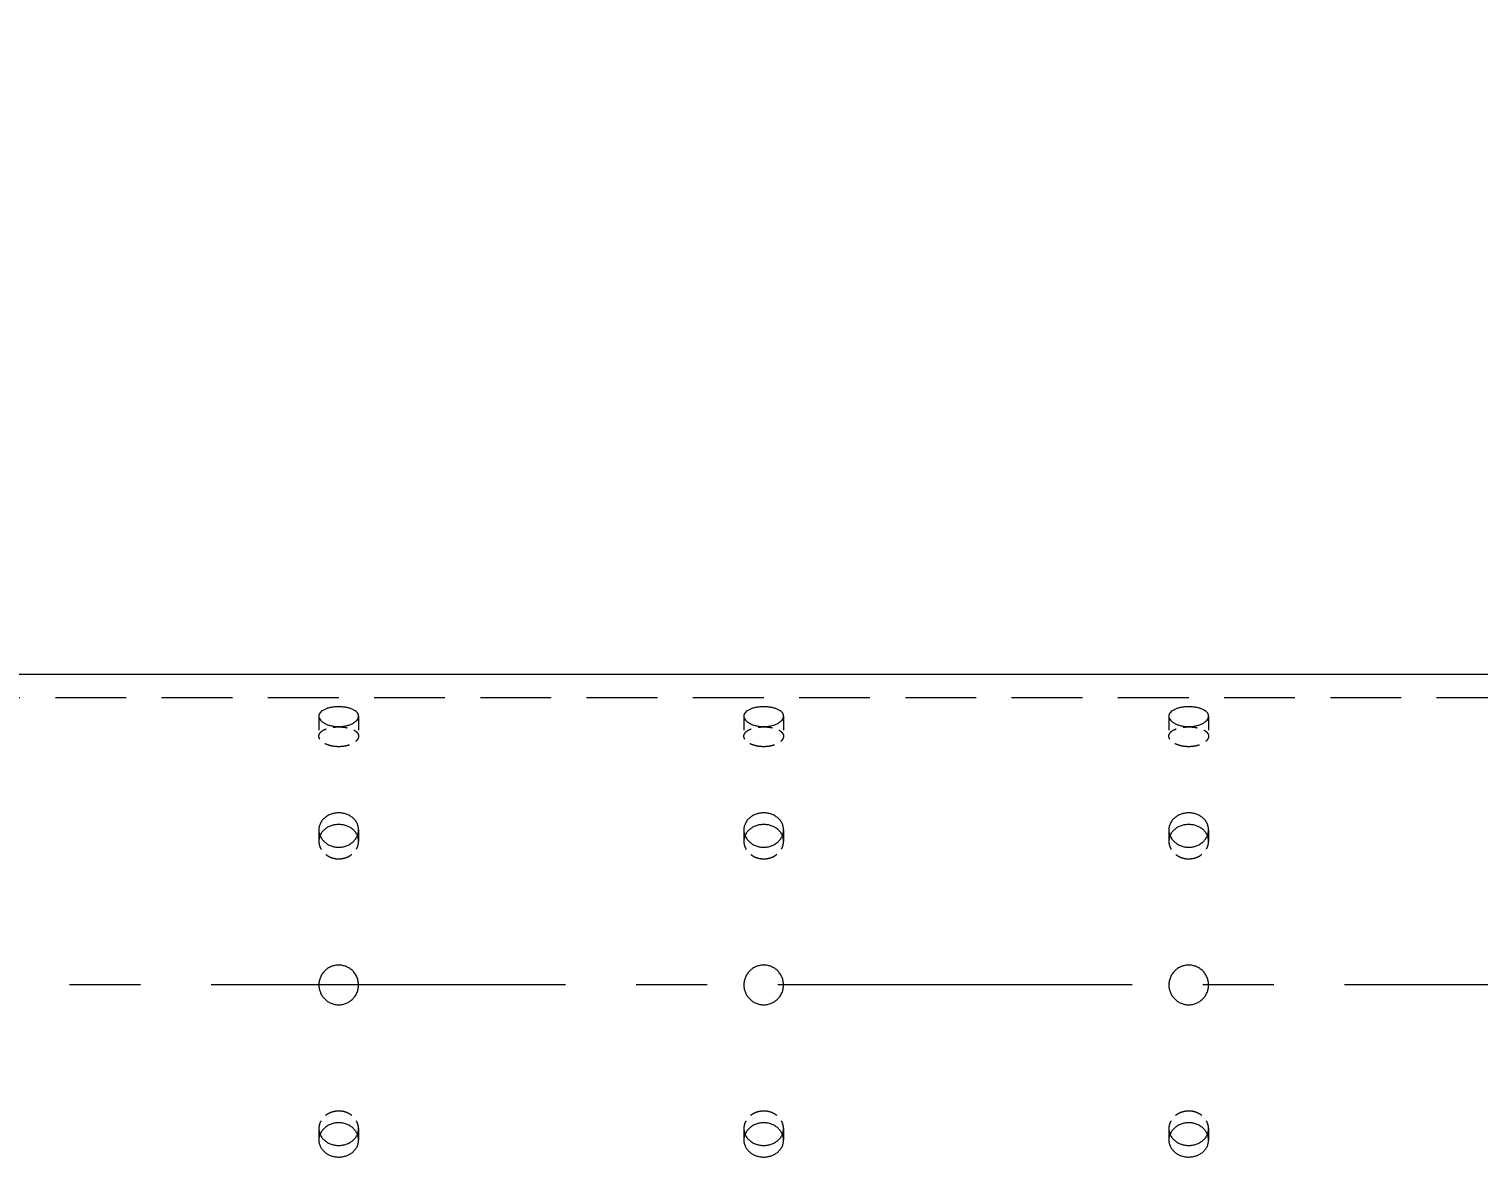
# Model space of a CAD drawing. Header units: millimetres. Extents: x -46397 to 283259, y -8690 to 23983.
# Drawn here: x 157813 to 158324, y 355 to 754 of the extents above; entities that cross this region are included whole.
import ezdxf
from ezdxf import colors
from ezdxf.entities.mleader import LeaderData, LeaderLine
from ezdxf.math import Vec2, Vec3

# ---------------------------------------------------------------- set-up
doc = ezdxf.new("R2010")
doc.units = ezdxf.units.MM
doc.linetypes.add('CENTER', pattern=[2, 1.25, -0.25, 0.25, -0.25])
doc.linetypes.add('HIDDENX2', pattern=[0.75, 0.5, -0.25])
doc.layers.add('DUONGTAM', color=1, linetype='CENTER', lineweight=0)
doc.layers.add('flashshoot', color=7, linetype='Continuous')
doc.styles.get("Standard").update_dxf_attribs({"font": 'isocp.shx', "width": 0.8})

# ---------------------------------------------------------------- blocks, each defined once
blk = doc.blocks.new('_Dot')
at = {"color": 0, "linetype": 'ByBlock', "lineweight": -2}
blk.add_line((-0.5, 0), (-1, 0), dxfattribs=at)
at = {"color": 0, "linetype": 'ByBlock', "const_width": 0.5}
blk.add_lwpolyline([(-0.25, 0, 1), (0.25, 0, 1)], format="xyb", close=True, dxfattribs=at)
blk = doc.blocks.new('A$C90275d84')
at = {"color": 2, "linetype": 'Continuous', "lineweight": 0, "ltscale": 10}
blk.add_line((-109.55, 1960), (-109.55, -3000), dxfattribs=at)
at = {"color": 1, "linetype": 'HIDDENX2', "lineweight": 0, "ltscale": 50}
blk.add_line((-101.37, 1960), (-101.37, -3000), dxfattribs=at)
at = {"color": 1, "linetype": 'HIDDENX2', "lineweight": 0, "ltscale": 10}
for p, q in [((-94.87, -733), (-87.79, -733)), ((-54.77, -733), (-50.68, -733)), ((50.68, -733), (54.77, -733)), ((-94.87, -747), (-87.79, -747)), ((-54.77, -747), (-50.68, -747)), ((50.68, -747), (54.77, -747)), ((-94.87, -883), (-87.79, -883)), ((-54.77, -883), (-50.68, -883)), ((50.68, -883), (54.77, -883)), ((-94.87, -897), (-87.79, -897)), ((-54.77, -897), (-50.68, -897)), ((50.68, -897), (54.77, -897)), ((-94.87, -1033), (-87.79, -1033)), ((-54.77, -1033), (-50.68, -1033)), ((50.68, -1033), (54.77, -1033)), ((-94.87, -1047), (-87.79, -1047)), ((-54.77, -1047), (-50.68, -1047)), ((50.68, -1047), (54.77, -1047))]:
    blk.add_line(p, q, dxfattribs=at)
at = {"color": 2, "linetype": 'Continuous', "lineweight": 0, "ltscale": 10}
for points, knots in [([(-91.18, -740), (-91.18, -740.44), (-91.2, -740.89), (-91.3, -741.8), (-91.38, -742.25), (-91.57, -743.11), (-91.69, -743.52), (-91.98, -744.29), (-92.13, -744.64), (-92.47, -745.26), (-92.66, -745.55), (-93.06, -746.07), (-93.28, -746.29), (-93.73, -746.65), (-93.96, -746.78), (-94.42, -746.96), (-94.65, -747), (-95.09, -747), (-95.32, -746.96), (-95.76, -746.78), (-95.98, -746.65), (-96.39, -746.29), (-96.59, -746.07), (-96.94, -745.55), (-97.11, -745.26), (-97.39, -744.64), (-97.53, -744.29), (-97.76, -743.52), (-97.86, -743.11), (-98.02, -742.25), (-98.08, -741.8), (-98.16, -740.89), (-98.18, -740.44), (-98.18, -739.56), (-98.16, -739.11), (-98.08, -738.2), (-98.02, -737.75), (-97.86, -736.89), (-97.76, -736.48), (-97.53, -735.71), (-97.39, -735.36), (-97.11, -734.74), (-96.94, -734.45), (-96.59, -733.93), (-96.39, -733.71), (-95.98, -733.35), (-95.76, -733.22), (-95.32, -733.04), (-95.09, -733), (-94.65, -733), (-94.42, -733.04), (-93.96, -733.22), (-93.73, -733.35), (-93.28, -733.71), (-93.06, -733.93), (-92.66, -734.45), (-92.47, -734.74), (-92.13, -735.36), (-91.98, -735.71), (-91.69, -736.48), (-91.57, -736.89), (-91.38, -737.75), (-91.3, -738.2), (-91.2, -739.11), (-91.18, -739.56), (-91.18, -740)], [0, 0, 0, 0, 1.318789, 1.318789, 2.637578, 2.637578, 3.956368, 3.956368, 5.275157, 5.275157, 6.593945, 6.593945, 7.912734, 7.912734, 9.231522, 9.231522, 10.550311, 10.550311, 11.869099, 11.869099, 13.187888, 13.187888, 14.506676, 14.506676, 15.825465, 15.825465, 17.144254, 17.144254, 18.463043, 18.463043, 19.781833, 19.781833, 21.100622, 21.100622, 22.419411, 22.419411, 23.7382, 23.7382, 25.05699, 25.05699, 26.375779, 26.375779, 27.694567, 27.694567, 29.013356, 29.013356, 30.332144, 30.332144, 31.650933, 31.650933, 32.969721, 32.969721, 34.28851, 34.28851, 35.607298, 35.607298, 36.926087, 36.926087, 38.244876, 38.244876, 39.563665, 39.563665, 40.882454, 40.882454, 42.201244, 42.201244, 42.201244, 42.201244]), ([(-48.6, -740), (-48.6, -740.44), (-48.64, -740.89), (-48.8, -741.8), (-48.92, -742.25), (-49.24, -743.11), (-49.44, -743.52), (-49.9, -744.29), (-50.16, -744.64), (-50.71, -745.26), (-51.02, -745.55), (-51.7, -746.07), (-52.06, -746.29), (-52.82, -746.65), (-53.21, -746.78), (-54, -746.96), (-54.39, -747), (-55.16, -747), (-55.55, -746.96), (-56.33, -746.78), (-56.71, -746.65), (-57.45, -746.29), (-57.8, -746.07), (-58.45, -745.55), (-58.74, -745.26), (-59.27, -744.64), (-59.51, -744.29), (-59.94, -743.52), (-60.13, -743.11), (-60.43, -742.25), (-60.54, -741.8), (-60.69, -740.89), (-60.73, -740.44), (-60.73, -739.56), (-60.69, -739.11), (-60.54, -738.2), (-60.43, -737.75), (-60.13, -736.89), (-59.94, -736.48), (-59.51, -735.71), (-59.27, -735.36), (-58.74, -734.74), (-58.45, -734.45), (-57.8, -733.93), (-57.45, -733.71), (-56.71, -733.35), (-56.33, -733.22), (-55.55, -733.04), (-55.16, -733), (-54.39, -733), (-54, -733.04), (-53.21, -733.22), (-52.82, -733.35), (-52.06, -733.71), (-51.7, -733.93), (-51.02, -734.45), (-50.71, -734.74), (-50.16, -735.36), (-49.9, -735.71), (-49.44, -736.48), (-49.24, -736.89), (-48.92, -737.75), (-48.8, -738.2), (-48.64, -739.11), (-48.6, -739.56), (-48.6, -740)], [0, 0, 0, 0, 1.318789, 1.318789, 2.637578, 2.637578, 3.956368, 3.956368, 5.275157, 5.275157, 6.593945, 6.593945, 7.912734, 7.912734, 9.231522, 9.231522, 10.550311, 10.550311, 11.869099, 11.869099, 13.187888, 13.187888, 14.506676, 14.506676, 15.825465, 15.825465, 17.144254, 17.144254, 18.463043, 18.463043, 19.781833, 19.781833, 21.100622, 21.100622, 22.419411, 22.419411, 23.7382, 23.7382, 25.05699, 25.05699, 26.375779, 26.375779, 27.694567, 27.694567, 29.013356, 29.013356, 30.332144, 30.332144, 31.650933, 31.650933, 32.969721, 32.969721, 34.28851, 34.28851, 35.607298, 35.607298, 36.926087, 36.926087, 38.244876, 38.244876, 39.563665, 39.563665, 40.882454, 40.882454, 42.201244, 42.201244, 42.201244, 42.201244]), ([(-52.72, -733.41), (-52.81, -733.45), (-52.9, -733.49), (-53.36, -733.71), (-53.71, -733.93), (-54.35, -734.45), (-54.65, -734.74), (-55.17, -735.36), (-55.42, -735.71), (-55.85, -736.48), (-56.03, -736.89), (-56.33, -737.75), (-56.44, -738.2), (-56.59, -739.11), (-56.63, -739.56), (-56.63, -740.44), (-56.59, -740.89), (-56.44, -741.8), (-56.33, -742.25), (-56.03, -743.11), (-55.85, -743.52), (-55.42, -744.29), (-55.17, -744.64), (-54.65, -745.26), (-54.35, -745.55), (-53.71, -746.07), (-53.36, -746.29), (-52.9, -746.51), (-52.81, -746.55), (-52.72, -746.59)], [12.868165, 12.868165, 12.868165, 12.868165, 13.188536, 13.188536, 14.507389, 14.507389, 15.826243, 15.826243, 17.145097, 17.145097, 18.463951, 18.463951, 19.782805, 19.782805, 21.10166, 21.10166, 22.420514, 22.420514, 23.739368, 23.739368, 25.058222, 25.058222, 26.377077, 26.377077, 27.69593, 27.69593, 29.014783, 29.014783, 29.335155, 29.335155, 29.335155, 29.335155]), ([(-7, -740), (-7, -739.56), (-6.96, -739.11), (-6.78, -738.2), (-6.65, -737.75), (-6.29, -736.89), (-6.07, -736.48), (-5.55, -735.71), (-5.26, -735.36), (-4.64, -734.74), (-4.29, -734.45), (-3.52, -733.93), (-3.11, -733.71), (-2.25, -733.35), (-1.8, -733.22), (-0.89, -733.04), (-0.44, -733), (0.44, -733), (0.89, -733.04), (1.8, -733.22), (2.25, -733.35), (3.11, -733.71), (3.52, -733.93), (4.29, -734.45), (4.64, -734.74), (5.26, -735.36), (5.55, -735.71), (6.07, -736.48), (6.29, -736.89), (6.65, -737.75), (6.78, -738.2), (6.96, -739.11), (7, -739.56), (7, -740.44), (6.96, -740.89), (6.78, -741.8), (6.65, -742.25), (6.29, -743.11), (6.07, -743.52), (5.55, -744.29), (5.26, -744.64), (4.64, -745.26), (4.29, -745.55), (3.52, -746.07), (3.11, -746.29), (2.25, -746.65), (1.8, -746.78), (0.89, -746.96), (0.44, -747), (-0.44, -747), (-0.89, -746.96), (-1.8, -746.78), (-2.25, -746.65), (-3.11, -746.29), (-3.52, -746.07), (-4.29, -745.55), (-4.64, -745.26), (-5.26, -744.64), (-5.55, -744.29), (-6.07, -743.52), (-6.29, -743.11), (-6.65, -742.25), (-6.78, -741.8), (-6.96, -740.89), (-7, -740.44), (-7, -740)], [0, 0, 0, 0, 1.318789, 1.318789, 2.637578, 2.637578, 3.956368, 3.956368, 5.275157, 5.275157, 6.593945, 6.593945, 7.912734, 7.912734, 9.231522, 9.231522, 10.550311, 10.550311, 11.869099, 11.869099, 13.187888, 13.187888, 14.506676, 14.506676, 15.825465, 15.825465, 17.144254, 17.144254, 18.463043, 18.463043, 19.781833, 19.781833, 21.100622, 21.100622, 22.419411, 22.419411, 23.7382, 23.7382, 25.05699, 25.05699, 26.375779, 26.375779, 27.694567, 27.694567, 29.013356, 29.013356, 30.332144, 30.332144, 31.650933, 31.650933, 32.969721, 32.969721, 34.28851, 34.28851, 35.607298, 35.607298, 36.926087, 36.926087, 38.244876, 38.244876, 39.563665, 39.563665, 40.882454, 40.882454, 42.201244, 42.201244, 42.201244, 42.201244]), ([(48.6, -740), (48.6, -739.56), (48.64, -739.11), (48.8, -738.2), (48.92, -737.75), (49.24, -736.89), (49.44, -736.48), (49.9, -735.71), (50.16, -735.36), (50.71, -734.74), (51.02, -734.45), (51.7, -733.93), (52.06, -733.71), (52.82, -733.35), (53.21, -733.22), (54, -733.04), (54.39, -733), (55.16, -733), (55.55, -733.04), (56.33, -733.22), (56.71, -733.35), (57.45, -733.71), (57.8, -733.93), (58.45, -734.45), (58.74, -734.74), (59.27, -735.36), (59.51, -735.71), (59.94, -736.48), (60.13, -736.89), (60.43, -737.75), (60.54, -738.2), (60.69, -739.11), (60.73, -739.56), (60.73, -740.44), (60.69, -740.89), (60.54, -741.8), (60.43, -742.25), (60.13, -743.11), (59.94, -743.52), (59.51, -744.29), (59.27, -744.64), (58.74, -745.26), (58.45, -745.55), (57.8, -746.07), (57.45, -746.29), (56.71, -746.65), (56.33, -746.78), (55.55, -746.96), (55.16, -747), (54.39, -747), (54, -746.96), (53.21, -746.78), (52.82, -746.65), (52.06, -746.29), (51.7, -746.07), (51.02, -745.55), (50.71, -745.26), (50.16, -744.64), (49.9, -744.29), (49.44, -743.52), (49.24, -743.11), (48.92, -742.25), (48.8, -741.8), (48.64, -740.89), (48.6, -740.44), (48.6, -740)], [0, 0, 0, 0, 1.318789, 1.318789, 2.637578, 2.637578, 3.956368, 3.956368, 5.275157, 5.275157, 6.593945, 6.593945, 7.912734, 7.912734, 9.231522, 9.231522, 10.550311, 10.550311, 11.869099, 11.869099, 13.187888, 13.187888, 14.506676, 14.506676, 15.825465, 15.825465, 17.144254, 17.144254, 18.463043, 18.463043, 19.781833, 19.781833, 21.100622, 21.100622, 22.419411, 22.419411, 23.7382, 23.7382, 25.05699, 25.05699, 26.375779, 26.375779, 27.694567, 27.694567, 29.013356, 29.013356, 30.332144, 30.332144, 31.650933, 31.650933, 32.969721, 32.969721, 34.28851, 34.28851, 35.607298, 35.607298, 36.926087, 36.926087, 38.244876, 38.244876, 39.563665, 39.563665, 40.882454, 40.882454, 42.201244, 42.201244, 42.201244, 42.201244]), ([(52.72, -746.59), (52.81, -746.55), (52.9, -746.51), (53.36, -746.29), (53.71, -746.07), (54.35, -745.55), (54.65, -745.26), (55.17, -744.64), (55.42, -744.29), (55.85, -743.52), (56.03, -743.11), (56.33, -742.25), (56.44, -741.8), (56.59, -740.89), (56.63, -740.44), (56.63, -739.56), (56.59, -739.11), (56.44, -738.2), (56.33, -737.75), (56.03, -736.89), (55.85, -736.48), (55.42, -735.71), (55.17, -735.36), (54.65, -734.74), (54.35, -734.45), (53.71, -733.93), (53.36, -733.71), (52.9, -733.49), (52.81, -733.45), (52.72, -733.41)], [12.868165, 12.868165, 12.868165, 12.868165, 13.188536, 13.188536, 14.507389, 14.507389, 15.826243, 15.826243, 17.145097, 17.145097, 18.463951, 18.463951, 19.782805, 19.782805, 21.10166, 21.10166, 22.420514, 22.420514, 23.739368, 23.739368, 25.058222, 25.058222, 26.377077, 26.377077, 27.69593, 27.69593, 29.014783, 29.014783, 29.335155, 29.335155, 29.335155, 29.335155]), ([(-91.18, -890), (-91.18, -890.44), (-91.2, -890.89), (-91.3, -891.8), (-91.38, -892.25), (-91.57, -893.11), (-91.69, -893.52), (-91.98, -894.29), (-92.13, -894.64), (-92.47, -895.26), (-92.66, -895.55), (-93.06, -896.07), (-93.28, -896.29), (-93.73, -896.65), (-93.96, -896.78), (-94.42, -896.96), (-94.65, -897), (-95.09, -897), (-95.32, -896.96), (-95.76, -896.78), (-95.98, -896.65), (-96.39, -896.29), (-96.59, -896.07), (-96.94, -895.55), (-97.11, -895.26), (-97.39, -894.64), (-97.53, -894.29), (-97.76, -893.52), (-97.86, -893.11), (-98.02, -892.25), (-98.08, -891.8), (-98.16, -890.89), (-98.18, -890.44), (-98.18, -889.56), (-98.16, -889.11), (-98.08, -888.2), (-98.02, -887.75), (-97.86, -886.89), (-97.76, -886.48), (-97.53, -885.71), (-97.39, -885.36), (-97.11, -884.74), (-96.94, -884.45), (-96.59, -883.93), (-96.39, -883.71), (-95.98, -883.35), (-95.76, -883.22), (-95.32, -883.04), (-95.09, -883), (-94.65, -883), (-94.42, -883.04), (-93.96, -883.22), (-93.73, -883.35), (-93.28, -883.71), (-93.06, -883.93), (-92.66, -884.45), (-92.47, -884.74), (-92.13, -885.36), (-91.98, -885.71), (-91.69, -886.48), (-91.57, -886.89), (-91.38, -887.75), (-91.3, -888.2), (-91.2, -889.11), (-91.18, -889.56), (-91.18, -890)], [0, 0, 0, 0, 1.318789, 1.318789, 2.637578, 2.637578, 3.956368, 3.956368, 5.275157, 5.275157, 6.593945, 6.593945, 7.912734, 7.912734, 9.231522, 9.231522, 10.550311, 10.550311, 11.869099, 11.869099, 13.187888, 13.187888, 14.506676, 14.506676, 15.825465, 15.825465, 17.144254, 17.144254, 18.463043, 18.463043, 19.781833, 19.781833, 21.100622, 21.100622, 22.419411, 22.419411, 23.7382, 23.7382, 25.05699, 25.05699, 26.375779, 26.375779, 27.694567, 27.694567, 29.013356, 29.013356, 30.332144, 30.332144, 31.650933, 31.650933, 32.969721, 32.969721, 34.28851, 34.28851, 35.607298, 35.607298, 36.926087, 36.926087, 38.244876, 38.244876, 39.563665, 39.563665, 40.882454, 40.882454, 42.201244, 42.201244, 42.201244, 42.201244]), ([(-48.6, -890), (-48.6, -890.44), (-48.64, -890.89), (-48.8, -891.8), (-48.92, -892.25), (-49.24, -893.11), (-49.44, -893.52), (-49.9, -894.29), (-50.16, -894.64), (-50.71, -895.26), (-51.02, -895.55), (-51.7, -896.07), (-52.06, -896.29), (-52.82, -896.65), (-53.21, -896.78), (-54, -896.96), (-54.39, -897), (-55.16, -897), (-55.55, -896.96), (-56.33, -896.78), (-56.71, -896.65), (-57.45, -896.29), (-57.8, -896.07), (-58.45, -895.55), (-58.74, -895.26), (-59.27, -894.64), (-59.51, -894.29), (-59.94, -893.52), (-60.13, -893.11), (-60.43, -892.25), (-60.54, -891.8), (-60.69, -890.89), (-60.73, -890.44), (-60.73, -889.56), (-60.69, -889.11), (-60.54, -888.2), (-60.43, -887.75), (-60.13, -886.89), (-59.94, -886.48), (-59.51, -885.71), (-59.27, -885.36), (-58.74, -884.74), (-58.45, -884.45), (-57.8, -883.93), (-57.45, -883.71), (-56.71, -883.35), (-56.33, -883.22), (-55.55, -883.04), (-55.16, -883), (-54.39, -883), (-54, -883.04), (-53.21, -883.22), (-52.82, -883.35), (-52.06, -883.71), (-51.7, -883.93), (-51.02, -884.45), (-50.71, -884.74), (-50.16, -885.36), (-49.9, -885.71), (-49.44, -886.48), (-49.24, -886.89), (-48.92, -887.75), (-48.8, -888.2), (-48.64, -889.11), (-48.6, -889.56), (-48.6, -890)], [0, 0, 0, 0, 1.318789, 1.318789, 2.637578, 2.637578, 3.956368, 3.956368, 5.275157, 5.275157, 6.593945, 6.593945, 7.912734, 7.912734, 9.231522, 9.231522, 10.550311, 10.550311, 11.869099, 11.869099, 13.187888, 13.187888, 14.506676, 14.506676, 15.825465, 15.825465, 17.144254, 17.144254, 18.463043, 18.463043, 19.781833, 19.781833, 21.100622, 21.100622, 22.419411, 22.419411, 23.7382, 23.7382, 25.05699, 25.05699, 26.375779, 26.375779, 27.694567, 27.694567, 29.013356, 29.013356, 30.332144, 30.332144, 31.650933, 31.650933, 32.969721, 32.969721, 34.28851, 34.28851, 35.607298, 35.607298, 36.926087, 36.926087, 38.244876, 38.244876, 39.563665, 39.563665, 40.882454, 40.882454, 42.201244, 42.201244, 42.201244, 42.201244]), ([(-52.72, -883.41), (-52.81, -883.45), (-52.9, -883.49), (-53.36, -883.71), (-53.71, -883.93), (-54.35, -884.45), (-54.65, -884.74), (-55.17, -885.36), (-55.42, -885.71), (-55.85, -886.48), (-56.03, -886.89), (-56.33, -887.75), (-56.44, -888.2), (-56.59, -889.11), (-56.63, -889.56), (-56.63, -890.44), (-56.59, -890.89), (-56.44, -891.8), (-56.33, -892.25), (-56.03, -893.11), (-55.85, -893.52), (-55.42, -894.29), (-55.17, -894.64), (-54.65, -895.26), (-54.35, -895.55), (-53.71, -896.07), (-53.36, -896.29), (-52.9, -896.51), (-52.81, -896.55), (-52.72, -896.59)], [12.868165, 12.868165, 12.868165, 12.868165, 13.188536, 13.188536, 14.507389, 14.507389, 15.826243, 15.826243, 17.145097, 17.145097, 18.463951, 18.463951, 19.782805, 19.782805, 21.10166, 21.10166, 22.420514, 22.420514, 23.739368, 23.739368, 25.058222, 25.058222, 26.377077, 26.377077, 27.69593, 27.69593, 29.014783, 29.014783, 29.335155, 29.335155, 29.335155, 29.335155]), ([(-7, -890), (-7, -889.56), (-6.96, -889.11), (-6.78, -888.2), (-6.65, -887.75), (-6.29, -886.89), (-6.07, -886.48), (-5.55, -885.71), (-5.26, -885.36), (-4.64, -884.74), (-4.29, -884.45), (-3.52, -883.93), (-3.11, -883.71), (-2.25, -883.35), (-1.8, -883.22), (-0.89, -883.04), (-0.44, -883), (0.44, -883), (0.89, -883.04), (1.8, -883.22), (2.25, -883.35), (3.11, -883.71), (3.52, -883.93), (4.29, -884.45), (4.64, -884.74), (5.26, -885.36), (5.55, -885.71), (6.07, -886.48), (6.29, -886.89), (6.65, -887.75), (6.78, -888.2), (6.96, -889.11), (7, -889.56), (7, -890.44), (6.96, -890.89), (6.78, -891.8), (6.65, -892.25), (6.29, -893.11), (6.07, -893.52), (5.55, -894.29), (5.26, -894.64), (4.64, -895.26), (4.29, -895.55), (3.52, -896.07), (3.11, -896.29), (2.25, -896.65), (1.8, -896.78), (0.89, -896.96), (0.44, -897), (-0.44, -897), (-0.89, -896.96), (-1.8, -896.78), (-2.25, -896.65), (-3.11, -896.29), (-3.52, -896.07), (-4.29, -895.55), (-4.64, -895.26), (-5.26, -894.64), (-5.55, -894.29), (-6.07, -893.52), (-6.29, -893.11), (-6.65, -892.25), (-6.78, -891.8), (-6.96, -890.89), (-7, -890.44), (-7, -890)], [0, 0, 0, 0, 1.318789, 1.318789, 2.637578, 2.637578, 3.956368, 3.956368, 5.275157, 5.275157, 6.593945, 6.593945, 7.912734, 7.912734, 9.231522, 9.231522, 10.550311, 10.550311, 11.869099, 11.869099, 13.187888, 13.187888, 14.506676, 14.506676, 15.825465, 15.825465, 17.144254, 17.144254, 18.463043, 18.463043, 19.781833, 19.781833, 21.100622, 21.100622, 22.419411, 22.419411, 23.7382, 23.7382, 25.05699, 25.05699, 26.375779, 26.375779, 27.694567, 27.694567, 29.013356, 29.013356, 30.332144, 30.332144, 31.650933, 31.650933, 32.969721, 32.969721, 34.28851, 34.28851, 35.607298, 35.607298, 36.926087, 36.926087, 38.244876, 38.244876, 39.563665, 39.563665, 40.882454, 40.882454, 42.201244, 42.201244, 42.201244, 42.201244]), ([(48.6, -890), (48.6, -889.56), (48.64, -889.11), (48.8, -888.2), (48.92, -887.75), (49.24, -886.89), (49.44, -886.48), (49.9, -885.71), (50.16, -885.36), (50.71, -884.74), (51.02, -884.45), (51.7, -883.93), (52.06, -883.71), (52.82, -883.35), (53.21, -883.22), (54, -883.04), (54.39, -883), (55.16, -883), (55.55, -883.04), (56.33, -883.22), (56.71, -883.35), (57.45, -883.71), (57.8, -883.93), (58.45, -884.45), (58.74, -884.74), (59.27, -885.36), (59.51, -885.71), (59.94, -886.48), (60.13, -886.89), (60.43, -887.75), (60.54, -888.2), (60.69, -889.11), (60.73, -889.56), (60.73, -890.44), (60.69, -890.89), (60.54, -891.8), (60.43, -892.25), (60.13, -893.11), (59.94, -893.52), (59.51, -894.29), (59.27, -894.64), (58.74, -895.26), (58.45, -895.55), (57.8, -896.07), (57.45, -896.29), (56.71, -896.65), (56.33, -896.78), (55.55, -896.96), (55.16, -897), (54.39, -897), (54, -896.96), (53.21, -896.78), (52.82, -896.65), (52.06, -896.29), (51.7, -896.07), (51.02, -895.55), (50.71, -895.26), (50.16, -894.64), (49.9, -894.29), (49.44, -893.52), (49.24, -893.11), (48.92, -892.25), (48.8, -891.8), (48.64, -890.89), (48.6, -890.44), (48.6, -890)], [0, 0, 0, 0, 1.318789, 1.318789, 2.637578, 2.637578, 3.956368, 3.956368, 5.275157, 5.275157, 6.593945, 6.593945, 7.912734, 7.912734, 9.231522, 9.231522, 10.550311, 10.550311, 11.869099, 11.869099, 13.187888, 13.187888, 14.506676, 14.506676, 15.825465, 15.825465, 17.144254, 17.144254, 18.463043, 18.463043, 19.781833, 19.781833, 21.100622, 21.100622, 22.419411, 22.419411, 23.7382, 23.7382, 25.05699, 25.05699, 26.375779, 26.375779, 27.694567, 27.694567, 29.013356, 29.013356, 30.332144, 30.332144, 31.650933, 31.650933, 32.969721, 32.969721, 34.28851, 34.28851, 35.607298, 35.607298, 36.926087, 36.926087, 38.244876, 38.244876, 39.563665, 39.563665, 40.882454, 40.882454, 42.201244, 42.201244, 42.201244, 42.201244]), ([(52.72, -896.59), (52.81, -896.55), (52.9, -896.51), (53.36, -896.29), (53.71, -896.07), (54.35, -895.55), (54.65, -895.26), (55.17, -894.64), (55.42, -894.29), (55.85, -893.52), (56.03, -893.11), (56.33, -892.25), (56.44, -891.8), (56.59, -890.89), (56.63, -890.44), (56.63, -889.56), (56.59, -889.11), (56.44, -888.2), (56.33, -887.75), (56.03, -886.89), (55.85, -886.48), (55.42, -885.71), (55.17, -885.36), (54.65, -884.74), (54.35, -884.45), (53.71, -883.93), (53.36, -883.71), (52.9, -883.49), (52.81, -883.45), (52.72, -883.41)], [12.868165, 12.868165, 12.868165, 12.868165, 13.188536, 13.188536, 14.507389, 14.507389, 15.826243, 15.826243, 17.145097, 17.145097, 18.463951, 18.463951, 19.782805, 19.782805, 21.10166, 21.10166, 22.420514, 22.420514, 23.739368, 23.739368, 25.058222, 25.058222, 26.377077, 26.377077, 27.69593, 27.69593, 29.014783, 29.014783, 29.335155, 29.335155, 29.335155, 29.335155]), ([(-91.18, -1040), (-91.18, -1040.44), (-91.2, -1040.89), (-91.3, -1041.8), (-91.38, -1042.25), (-91.57, -1043.11), (-91.69, -1043.52), (-91.98, -1044.29), (-92.13, -1044.64), (-92.47, -1045.26), (-92.66, -1045.55), (-93.06, -1046.07), (-93.28, -1046.29), (-93.73, -1046.65), (-93.96, -1046.78), (-94.42, -1046.96), (-94.65, -1047), (-95.09, -1047), (-95.32, -1046.96), (-95.76, -1046.78), (-95.98, -1046.65), (-96.39, -1046.29), (-96.59, -1046.07), (-96.94, -1045.55), (-97.11, -1045.26), (-97.39, -1044.64), (-97.53, -1044.29), (-97.76, -1043.52), (-97.86, -1043.11), (-98.02, -1042.25), (-98.08, -1041.8), (-98.16, -1040.89), (-98.18, -1040.44), (-98.18, -1039.56), (-98.16, -1039.11), (-98.08, -1038.2), (-98.02, -1037.75), (-97.86, -1036.89), (-97.76, -1036.48), (-97.53, -1035.71), (-97.39, -1035.36), (-97.11, -1034.74), (-96.94, -1034.45), (-96.59, -1033.93), (-96.39, -1033.71), (-95.98, -1033.35), (-95.76, -1033.22), (-95.32, -1033.04), (-95.09, -1033), (-94.65, -1033), (-94.42, -1033.04), (-93.96, -1033.22), (-93.73, -1033.35), (-93.28, -1033.71), (-93.06, -1033.93), (-92.66, -1034.45), (-92.47, -1034.74), (-92.13, -1035.36), (-91.98, -1035.71), (-91.69, -1036.48), (-91.57, -1036.89), (-91.38, -1037.75), (-91.3, -1038.2), (-91.2, -1039.11), (-91.18, -1039.56), (-91.18, -1040)], [0, 0, 0, 0, 1.318789, 1.318789, 2.637578, 2.637578, 3.956368, 3.956368, 5.275157, 5.275157, 6.593945, 6.593945, 7.912734, 7.912734, 9.231522, 9.231522, 10.550311, 10.550311, 11.869099, 11.869099, 13.187888, 13.187888, 14.506676, 14.506676, 15.825465, 15.825465, 17.144254, 17.144254, 18.463043, 18.463043, 19.781833, 19.781833, 21.100622, 21.100622, 22.419411, 22.419411, 23.7382, 23.7382, 25.05699, 25.05699, 26.375779, 26.375779, 27.694567, 27.694567, 29.013356, 29.013356, 30.332144, 30.332144, 31.650933, 31.650933, 32.969721, 32.969721, 34.28851, 34.28851, 35.607298, 35.607298, 36.926087, 36.926087, 38.244876, 38.244876, 39.563665, 39.563665, 40.882454, 40.882454, 42.201244, 42.201244, 42.201244, 42.201244]), ([(-48.6, -1040), (-48.6, -1040.44), (-48.64, -1040.89), (-48.8, -1041.8), (-48.92, -1042.25), (-49.24, -1043.11), (-49.44, -1043.52), (-49.9, -1044.29), (-50.16, -1044.64), (-50.71, -1045.26), (-51.02, -1045.55), (-51.7, -1046.07), (-52.06, -1046.29), (-52.82, -1046.65), (-53.21, -1046.78), (-54, -1046.96), (-54.39, -1047), (-55.16, -1047), (-55.55, -1046.96), (-56.33, -1046.78), (-56.71, -1046.65), (-57.45, -1046.29), (-57.8, -1046.07), (-58.45, -1045.55), (-58.74, -1045.26), (-59.27, -1044.64), (-59.51, -1044.29), (-59.94, -1043.52), (-60.13, -1043.11), (-60.43, -1042.25), (-60.54, -1041.8), (-60.69, -1040.89), (-60.73, -1040.44), (-60.73, -1039.56), (-60.69, -1039.11), (-60.54, -1038.2), (-60.43, -1037.75), (-60.13, -1036.89), (-59.94, -1036.48), (-59.51, -1035.71), (-59.27, -1035.36), (-58.74, -1034.74), (-58.45, -1034.45), (-57.8, -1033.93), (-57.45, -1033.71), (-56.71, -1033.35), (-56.33, -1033.22), (-55.55, -1033.04), (-55.16, -1033), (-54.39, -1033), (-54, -1033.04), (-53.21, -1033.22), (-52.82, -1033.35), (-52.06, -1033.71), (-51.7, -1033.93), (-51.02, -1034.45), (-50.71, -1034.74), (-50.16, -1035.36), (-49.9, -1035.71), (-49.44, -1036.48), (-49.24, -1036.89), (-48.92, -1037.75), (-48.8, -1038.2), (-48.64, -1039.11), (-48.6, -1039.56), (-48.6, -1040)], [0, 0, 0, 0, 1.318789, 1.318789, 2.637578, 2.637578, 3.956368, 3.956368, 5.275157, 5.275157, 6.593945, 6.593945, 7.912734, 7.912734, 9.231522, 9.231522, 10.550311, 10.550311, 11.869099, 11.869099, 13.187888, 13.187888, 14.506676, 14.506676, 15.825465, 15.825465, 17.144254, 17.144254, 18.463043, 18.463043, 19.781833, 19.781833, 21.100622, 21.100622, 22.419411, 22.419411, 23.7382, 23.7382, 25.05699, 25.05699, 26.375779, 26.375779, 27.694567, 27.694567, 29.013356, 29.013356, 30.332144, 30.332144, 31.650933, 31.650933, 32.969721, 32.969721, 34.28851, 34.28851, 35.607298, 35.607298, 36.926087, 36.926087, 38.244876, 38.244876, 39.563665, 39.563665, 40.882454, 40.882454, 42.201244, 42.201244, 42.201244, 42.201244]), ([(-7, -1040), (-7, -1039.56), (-6.96, -1039.11), (-6.78, -1038.2), (-6.65, -1037.75), (-6.29, -1036.89), (-6.07, -1036.48), (-5.55, -1035.71), (-5.26, -1035.36), (-4.64, -1034.74), (-4.29, -1034.45), (-3.52, -1033.93), (-3.11, -1033.71), (-2.25, -1033.35), (-1.8, -1033.22), (-0.89, -1033.04), (-0.44, -1033), (0.44, -1033), (0.89, -1033.04), (1.8, -1033.22), (2.25, -1033.35), (3.11, -1033.71), (3.52, -1033.93), (4.29, -1034.45), (4.64, -1034.74), (5.26, -1035.36), (5.55, -1035.71), (6.07, -1036.48), (6.29, -1036.89), (6.65, -1037.75), (6.78, -1038.2), (6.96, -1039.11), (7, -1039.56), (7, -1040.44), (6.96, -1040.89), (6.78, -1041.8), (6.65, -1042.25), (6.29, -1043.11), (6.07, -1043.52), (5.55, -1044.29), (5.26, -1044.64), (4.64, -1045.26), (4.29, -1045.55), (3.52, -1046.07), (3.11, -1046.29), (2.25, -1046.65), (1.8, -1046.78), (0.89, -1046.96), (0.44, -1047), (-0.44, -1047), (-0.89, -1046.96), (-1.8, -1046.78), (-2.25, -1046.65), (-3.11, -1046.29), (-3.52, -1046.07), (-4.29, -1045.55), (-4.64, -1045.26), (-5.26, -1044.64), (-5.55, -1044.29), (-6.07, -1043.52), (-6.29, -1043.11), (-6.65, -1042.25), (-6.78, -1041.8), (-6.96, -1040.89), (-7, -1040.44), (-7, -1040)], [0, 0, 0, 0, 1.318789, 1.318789, 2.637578, 2.637578, 3.956368, 3.956368, 5.275157, 5.275157, 6.593945, 6.593945, 7.912734, 7.912734, 9.231522, 9.231522, 10.550311, 10.550311, 11.869099, 11.869099, 13.187888, 13.187888, 14.506676, 14.506676, 15.825465, 15.825465, 17.144254, 17.144254, 18.463043, 18.463043, 19.781833, 19.781833, 21.100622, 21.100622, 22.419411, 22.419411, 23.7382, 23.7382, 25.05699, 25.05699, 26.375779, 26.375779, 27.694567, 27.694567, 29.013356, 29.013356, 30.332144, 30.332144, 31.650933, 31.650933, 32.969721, 32.969721, 34.28851, 34.28851, 35.607298, 35.607298, 36.926087, 36.926087, 38.244876, 38.244876, 39.563665, 39.563665, 40.882454, 40.882454, 42.201244, 42.201244, 42.201244, 42.201244]), ([(48.6, -1040), (48.6, -1039.56), (48.64, -1039.11), (48.8, -1038.2), (48.92, -1037.75), (49.24, -1036.89), (49.44, -1036.48), (49.9, -1035.71), (50.16, -1035.36), (50.71, -1034.74), (51.02, -1034.45), (51.7, -1033.93), (52.06, -1033.71), (52.82, -1033.35), (53.21, -1033.22), (54, -1033.04), (54.39, -1033), (55.16, -1033), (55.55, -1033.04), (56.33, -1033.22), (56.71, -1033.35), (57.45, -1033.71), (57.8, -1033.93), (58.45, -1034.45), (58.74, -1034.74), (59.27, -1035.36), (59.51, -1035.71), (59.94, -1036.48), (60.13, -1036.89), (60.43, -1037.75), (60.54, -1038.2), (60.69, -1039.11), (60.73, -1039.56), (60.73, -1040.44), (60.69, -1040.89), (60.54, -1041.8), (60.43, -1042.25), (60.13, -1043.11), (59.94, -1043.52), (59.51, -1044.29), (59.27, -1044.64), (58.74, -1045.26), (58.45, -1045.55), (57.8, -1046.07), (57.45, -1046.29), (56.71, -1046.65), (56.33, -1046.78), (55.55, -1046.96), (55.16, -1047), (54.39, -1047), (54, -1046.96), (53.21, -1046.78), (52.82, -1046.65), (52.06, -1046.29), (51.7, -1046.07), (51.02, -1045.55), (50.71, -1045.26), (50.16, -1044.64), (49.9, -1044.29), (49.44, -1043.52), (49.24, -1043.11), (48.92, -1042.25), (48.8, -1041.8), (48.64, -1040.89), (48.6, -1040.44), (48.6, -1040)], [0, 0, 0, 0, 1.318789, 1.318789, 2.637578, 2.637578, 3.956368, 3.956368, 5.275157, 5.275157, 6.593945, 6.593945, 7.912734, 7.912734, 9.231522, 9.231522, 10.550311, 10.550311, 11.869099, 11.869099, 13.187888, 13.187888, 14.506676, 14.506676, 15.825465, 15.825465, 17.144254, 17.144254, 18.463043, 18.463043, 19.781833, 19.781833, 21.100622, 21.100622, 22.419411, 22.419411, 23.7382, 23.7382, 25.05699, 25.05699, 26.375779, 26.375779, 27.694567, 27.694567, 29.013356, 29.013356, 30.332144, 30.332144, 31.650933, 31.650933, 32.969721, 32.969721, 34.28851, 34.28851, 35.607298, 35.607298, 36.926087, 36.926087, 38.244876, 38.244876, 39.563665, 39.563665, 40.882454, 40.882454, 42.201244, 42.201244, 42.201244, 42.201244]), ([(-52.72, -1033.41), (-52.81, -1033.45), (-52.9, -1033.49), (-53.36, -1033.71), (-53.71, -1033.93), (-54.35, -1034.45), (-54.65, -1034.74), (-55.17, -1035.36), (-55.42, -1035.71), (-55.85, -1036.48), (-56.03, -1036.89), (-56.33, -1037.75), (-56.44, -1038.2), (-56.59, -1039.11), (-56.63, -1039.56), (-56.63, -1040.44), (-56.59, -1040.89), (-56.44, -1041.8), (-56.33, -1042.25), (-56.03, -1043.11), (-55.85, -1043.52), (-55.42, -1044.29), (-55.17, -1044.64), (-54.65, -1045.26), (-54.35, -1045.55), (-53.71, -1046.07), (-53.36, -1046.29), (-52.9, -1046.51), (-52.81, -1046.55), (-52.72, -1046.59)], [12.868165, 12.868165, 12.868165, 12.868165, 13.188536, 13.188536, 14.507389, 14.507389, 15.826243, 15.826243, 17.145097, 17.145097, 18.463951, 18.463951, 19.782805, 19.782805, 21.10166, 21.10166, 22.420514, 22.420514, 23.739368, 23.739368, 25.058222, 25.058222, 26.377077, 26.377077, 27.69593, 27.69593, 29.014783, 29.014783, 29.335155, 29.335155, 29.335155, 29.335155]), ([(52.72, -1046.59), (52.81, -1046.55), (52.9, -1046.51), (53.36, -1046.29), (53.71, -1046.07), (54.35, -1045.55), (54.65, -1045.26), (55.17, -1044.64), (55.42, -1044.29), (55.85, -1043.52), (56.03, -1043.11), (56.33, -1042.25), (56.44, -1041.8), (56.59, -1040.89), (56.63, -1040.44), (56.63, -1039.56), (56.59, -1039.11), (56.44, -1038.2), (56.33, -1037.75), (56.03, -1036.89), (55.85, -1036.48), (55.42, -1035.71), (55.17, -1035.36), (54.65, -1034.74), (54.35, -1034.45), (53.71, -1033.93), (53.36, -1033.71), (52.9, -1033.49), (52.81, -1033.45), (52.72, -1033.41)], [12.868165, 12.868165, 12.868165, 12.868165, 13.188536, 13.188536, 14.507389, 14.507389, 15.826243, 15.826243, 17.145097, 17.145097, 18.463951, 18.463951, 19.782805, 19.782805, 21.10166, 21.10166, 22.420514, 22.420514, 23.739368, 23.739368, 25.058222, 25.058222, 26.377077, 26.377077, 27.69593, 27.69593, 29.014783, 29.014783, 29.335155, 29.335155, 29.335155, 29.335155])]:
    blk.add_open_spline(points, degree=3, knots=knots, dxfattribs=at)
at = {"color": 1, "linetype": 'HIDDENX2', "lineweight": 0, "ltscale": 10}
for points, knots in [([(-84.08, -740), (-84.08, -739.56), (-84.1, -739.11), (-84.2, -738.2), (-84.28, -737.75), (-84.48, -736.89), (-84.6, -736.48), (-84.88, -735.71), (-85.04, -735.36), (-85.38, -734.74), (-85.57, -734.45), (-85.97, -733.93), (-86.19, -733.71), (-86.64, -733.35), (-86.88, -733.22), (-87.34, -733.04), (-87.57, -733), (-88.01, -733), (-88.23, -733.04), (-88.68, -733.22), (-88.89, -733.35), (-89.3, -733.71), (-89.5, -733.93), (-89.86, -734.45), (-90.02, -734.74), (-90.3, -735.36), (-90.43, -735.71), (-90.66, -736.48), (-90.76, -736.89), (-90.92, -737.75), (-90.98, -738.2), (-91.06, -739.11), (-91.08, -739.56), (-91.08, -740.44), (-91.06, -740.89), (-90.98, -741.8), (-90.92, -742.25), (-90.76, -743.11), (-90.66, -743.52), (-90.43, -744.29), (-90.3, -744.64), (-90.02, -745.26), (-89.86, -745.55), (-89.5, -746.07), (-89.3, -746.29), (-88.89, -746.65), (-88.68, -746.78), (-88.23, -746.96), (-88.01, -747), (-87.57, -747), (-87.34, -746.96), (-86.88, -746.78), (-86.64, -746.65), (-86.19, -746.29), (-85.97, -746.07), (-85.57, -745.55), (-85.38, -745.26), (-85.04, -744.64), (-84.88, -744.29), (-84.6, -743.52), (-84.48, -743.11), (-84.28, -742.25), (-84.2, -741.8), (-84.1, -740.89), (-84.08, -740.44), (-84.08, -740)], [0, 0, 0, 0, 1.318854, 1.318854, 2.637708, 2.637708, 3.956563, 3.956563, 5.275417, 5.275417, 6.59427, 6.59427, 7.913123, 7.913123, 9.231977, 9.231977, 10.55083, 10.55083, 11.869683, 11.869683, 13.188536, 13.188536, 14.507389, 14.507389, 15.826243, 15.826243, 17.145097, 17.145097, 18.463951, 18.463951, 19.782805, 19.782805, 21.10166, 21.10166, 22.420514, 22.420514, 23.739368, 23.739368, 25.058222, 25.058222, 26.377077, 26.377077, 27.69593, 27.69593, 29.014783, 29.014783, 30.333636, 30.333636, 31.652489, 31.652489, 32.971343, 32.971343, 34.290196, 34.290196, 35.609049, 35.609049, 36.927902, 36.927902, 38.246757, 38.246757, 39.565611, 39.565611, 40.884465, 40.884465, 42.203319, 42.203319, 42.203319, 42.203319]), ([(-44.5, -740), (-44.5, -739.56), (-44.54, -739.11), (-44.7, -738.2), (-44.82, -737.75), (-45.14, -736.89), (-45.34, -736.48), (-45.8, -735.71), (-46.06, -735.36), (-46.61, -734.74), (-46.93, -734.45), (-47.6, -733.93), (-47.97, -733.71), (-48.73, -733.35), (-49.12, -733.22), (-49.91, -733.04), (-50.3, -733), (-51.07, -733), (-51.46, -733.04), (-52.14, -733.2), (-52.43, -733.29), (-52.72, -733.41)], [0, 0, 0, 0, 1.318854, 1.318854, 2.637708, 2.637708, 3.956563, 3.956563, 5.275417, 5.275417, 6.59427, 6.59427, 7.913123, 7.913123, 9.231977, 9.231977, 10.55083, 10.55083, 11.869683, 11.869683, 12.868165, 12.868165, 12.868165, 12.868165]), ([(52.72, -733.41), (52.43, -733.29), (52.14, -733.2), (51.46, -733.04), (51.07, -733), (50.3, -733), (49.91, -733.04), (49.12, -733.22), (48.73, -733.35), (47.97, -733.71), (47.6, -733.93), (46.93, -734.45), (46.61, -734.74), (46.06, -735.36), (45.8, -735.71), (45.34, -736.48), (45.14, -736.89), (44.82, -737.75), (44.7, -738.2), (44.54, -739.11), (44.5, -739.56), (44.5, -740)], [29.335155, 29.335155, 29.335155, 29.335155, 30.333636, 30.333636, 31.652489, 31.652489, 32.971343, 32.971343, 34.290196, 34.290196, 35.609049, 35.609049, 36.927902, 36.927902, 38.246757, 38.246757, 39.565611, 39.565611, 40.884465, 40.884465, 42.203319, 42.203319, 42.203319, 42.203319]), ([(-52.72, -746.59), (-52.43, -746.71), (-52.14, -746.8), (-51.46, -746.96), (-51.07, -747), (-50.3, -747), (-49.91, -746.96), (-49.12, -746.78), (-48.73, -746.65), (-47.97, -746.29), (-47.6, -746.07), (-46.93, -745.55), (-46.61, -745.26), (-46.06, -744.64), (-45.8, -744.29), (-45.34, -743.52), (-45.14, -743.11), (-44.82, -742.25), (-44.7, -741.8), (-44.54, -740.89), (-44.5, -740.44), (-44.5, -740)], [29.335155, 29.335155, 29.335155, 29.335155, 30.333636, 30.333636, 31.652489, 31.652489, 32.971343, 32.971343, 34.290196, 34.290196, 35.609049, 35.609049, 36.927902, 36.927902, 38.246757, 38.246757, 39.565611, 39.565611, 40.884465, 40.884465, 42.203319, 42.203319, 42.203319, 42.203319]), ([(44.5, -740), (44.5, -740.44), (44.54, -740.89), (44.7, -741.8), (44.82, -742.25), (45.14, -743.11), (45.34, -743.52), (45.8, -744.29), (46.06, -744.64), (46.61, -745.26), (46.93, -745.55), (47.6, -746.07), (47.97, -746.29), (48.73, -746.65), (49.12, -746.78), (49.91, -746.96), (50.3, -747), (51.07, -747), (51.46, -746.96), (52.14, -746.8), (52.43, -746.71), (52.72, -746.59)], [0, 0, 0, 0, 1.318854, 1.318854, 2.637708, 2.637708, 3.956563, 3.956563, 5.275417, 5.275417, 6.59427, 6.59427, 7.913123, 7.913123, 9.231977, 9.231977, 10.55083, 10.55083, 11.869683, 11.869683, 12.868165, 12.868165, 12.868165, 12.868165]), ([(-84.08, -890), (-84.08, -889.56), (-84.1, -889.11), (-84.2, -888.2), (-84.28, -887.75), (-84.48, -886.89), (-84.6, -886.48), (-84.88, -885.71), (-85.04, -885.36), (-85.38, -884.74), (-85.57, -884.45), (-85.97, -883.93), (-86.19, -883.71), (-86.64, -883.35), (-86.88, -883.22), (-87.34, -883.04), (-87.57, -883), (-88.01, -883), (-88.23, -883.04), (-88.68, -883.22), (-88.89, -883.35), (-89.3, -883.71), (-89.5, -883.93), (-89.86, -884.45), (-90.02, -884.74), (-90.3, -885.36), (-90.43, -885.71), (-90.66, -886.48), (-90.76, -886.89), (-90.92, -887.75), (-90.98, -888.2), (-91.06, -889.11), (-91.08, -889.56), (-91.08, -890.44), (-91.06, -890.89), (-90.98, -891.8), (-90.92, -892.25), (-90.76, -893.11), (-90.66, -893.52), (-90.43, -894.29), (-90.3, -894.64), (-90.02, -895.26), (-89.86, -895.55), (-89.5, -896.07), (-89.3, -896.29), (-88.89, -896.65), (-88.68, -896.78), (-88.23, -896.96), (-88.01, -897), (-87.57, -897), (-87.34, -896.96), (-86.88, -896.78), (-86.64, -896.65), (-86.19, -896.29), (-85.97, -896.07), (-85.57, -895.55), (-85.38, -895.26), (-85.04, -894.64), (-84.88, -894.29), (-84.6, -893.52), (-84.48, -893.11), (-84.28, -892.25), (-84.2, -891.8), (-84.1, -890.89), (-84.08, -890.44), (-84.08, -890)], [0, 0, 0, 0, 1.318854, 1.318854, 2.637708, 2.637708, 3.956563, 3.956563, 5.275417, 5.275417, 6.59427, 6.59427, 7.913123, 7.913123, 9.231977, 9.231977, 10.55083, 10.55083, 11.869683, 11.869683, 13.188536, 13.188536, 14.507389, 14.507389, 15.826243, 15.826243, 17.145097, 17.145097, 18.463951, 18.463951, 19.782805, 19.782805, 21.10166, 21.10166, 22.420514, 22.420514, 23.739368, 23.739368, 25.058222, 25.058222, 26.377077, 26.377077, 27.69593, 27.69593, 29.014783, 29.014783, 30.333636, 30.333636, 31.652489, 31.652489, 32.971343, 32.971343, 34.290196, 34.290196, 35.609049, 35.609049, 36.927902, 36.927902, 38.246757, 38.246757, 39.565611, 39.565611, 40.884465, 40.884465, 42.203319, 42.203319, 42.203319, 42.203319]), ([(-44.5, -890), (-44.5, -889.56), (-44.54, -889.11), (-44.7, -888.2), (-44.82, -887.75), (-45.14, -886.89), (-45.34, -886.48), (-45.8, -885.71), (-46.06, -885.36), (-46.61, -884.74), (-46.93, -884.45), (-47.6, -883.93), (-47.97, -883.71), (-48.73, -883.35), (-49.12, -883.22), (-49.91, -883.04), (-50.3, -883), (-51.07, -883), (-51.46, -883.04), (-52.14, -883.2), (-52.43, -883.29), (-52.72, -883.41)], [0, 0, 0, 0, 1.318854, 1.318854, 2.637708, 2.637708, 3.956563, 3.956563, 5.275417, 5.275417, 6.59427, 6.59427, 7.913123, 7.913123, 9.231977, 9.231977, 10.55083, 10.55083, 11.869683, 11.869683, 12.868165, 12.868165, 12.868165, 12.868165]), ([(52.72, -883.41), (52.43, -883.29), (52.14, -883.2), (51.46, -883.04), (51.07, -883), (50.3, -883), (49.91, -883.04), (49.12, -883.22), (48.73, -883.35), (47.97, -883.71), (47.6, -883.93), (46.93, -884.45), (46.61, -884.74), (46.06, -885.36), (45.8, -885.71), (45.34, -886.48), (45.14, -886.89), (44.82, -887.75), (44.7, -888.2), (44.54, -889.11), (44.5, -889.56), (44.5, -890)], [29.335155, 29.335155, 29.335155, 29.335155, 30.333636, 30.333636, 31.652489, 31.652489, 32.971343, 32.971343, 34.290196, 34.290196, 35.609049, 35.609049, 36.927902, 36.927902, 38.246757, 38.246757, 39.565611, 39.565611, 40.884465, 40.884465, 42.203319, 42.203319, 42.203319, 42.203319]), ([(-52.72, -896.59), (-52.43, -896.71), (-52.14, -896.8), (-51.46, -896.96), (-51.07, -897), (-50.3, -897), (-49.91, -896.96), (-49.12, -896.78), (-48.73, -896.65), (-47.97, -896.29), (-47.6, -896.07), (-46.93, -895.55), (-46.61, -895.26), (-46.06, -894.64), (-45.8, -894.29), (-45.34, -893.52), (-45.14, -893.11), (-44.82, -892.25), (-44.7, -891.8), (-44.54, -890.89), (-44.5, -890.44), (-44.5, -890)], [29.335155, 29.335155, 29.335155, 29.335155, 30.333636, 30.333636, 31.652489, 31.652489, 32.971343, 32.971343, 34.290196, 34.290196, 35.609049, 35.609049, 36.927902, 36.927902, 38.246757, 38.246757, 39.565611, 39.565611, 40.884465, 40.884465, 42.203319, 42.203319, 42.203319, 42.203319]), ([(44.5, -890), (44.5, -890.44), (44.54, -890.89), (44.7, -891.8), (44.82, -892.25), (45.14, -893.11), (45.34, -893.52), (45.8, -894.29), (46.06, -894.64), (46.61, -895.26), (46.93, -895.55), (47.6, -896.07), (47.97, -896.29), (48.73, -896.65), (49.12, -896.78), (49.91, -896.96), (50.3, -897), (51.07, -897), (51.46, -896.96), (52.14, -896.8), (52.43, -896.71), (52.72, -896.59)], [0, 0, 0, 0, 1.318854, 1.318854, 2.637708, 2.637708, 3.956563, 3.956563, 5.275417, 5.275417, 6.59427, 6.59427, 7.913123, 7.913123, 9.231977, 9.231977, 10.55083, 10.55083, 11.869683, 11.869683, 12.868165, 12.868165, 12.868165, 12.868165]), ([(-84.08, -1040), (-84.08, -1039.56), (-84.1, -1039.11), (-84.2, -1038.2), (-84.28, -1037.75), (-84.48, -1036.89), (-84.6, -1036.48), (-84.88, -1035.71), (-85.04, -1035.36), (-85.38, -1034.74), (-85.57, -1034.45), (-85.97, -1033.93), (-86.19, -1033.71), (-86.64, -1033.35), (-86.88, -1033.22), (-87.34, -1033.04), (-87.57, -1033), (-88.01, -1033), (-88.23, -1033.04), (-88.68, -1033.22), (-88.89, -1033.35), (-89.3, -1033.71), (-89.5, -1033.93), (-89.86, -1034.45), (-90.02, -1034.74), (-90.3, -1035.36), (-90.43, -1035.71), (-90.66, -1036.48), (-90.76, -1036.89), (-90.92, -1037.75), (-90.98, -1038.2), (-91.06, -1039.11), (-91.08, -1039.56), (-91.08, -1040.44), (-91.06, -1040.89), (-90.98, -1041.8), (-90.92, -1042.25), (-90.76, -1043.11), (-90.66, -1043.52), (-90.43, -1044.29), (-90.3, -1044.64), (-90.02, -1045.26), (-89.86, -1045.55), (-89.5, -1046.07), (-89.3, -1046.29), (-88.89, -1046.65), (-88.68, -1046.78), (-88.23, -1046.96), (-88.01, -1047), (-87.57, -1047), (-87.34, -1046.96), (-86.88, -1046.78), (-86.64, -1046.65), (-86.19, -1046.29), (-85.97, -1046.07), (-85.57, -1045.55), (-85.38, -1045.26), (-85.04, -1044.64), (-84.88, -1044.29), (-84.6, -1043.52), (-84.48, -1043.11), (-84.28, -1042.25), (-84.2, -1041.8), (-84.1, -1040.89), (-84.08, -1040.44), (-84.08, -1040)], [0, 0, 0, 0, 1.318854, 1.318854, 2.637708, 2.637708, 3.956563, 3.956563, 5.275417, 5.275417, 6.59427, 6.59427, 7.913123, 7.913123, 9.231977, 9.231977, 10.55083, 10.55083, 11.869683, 11.869683, 13.188536, 13.188536, 14.507389, 14.507389, 15.826243, 15.826243, 17.145097, 17.145097, 18.463951, 18.463951, 19.782805, 19.782805, 21.10166, 21.10166, 22.420514, 22.420514, 23.739368, 23.739368, 25.058222, 25.058222, 26.377077, 26.377077, 27.69593, 27.69593, 29.014783, 29.014783, 30.333636, 30.333636, 31.652489, 31.652489, 32.971343, 32.971343, 34.290196, 34.290196, 35.609049, 35.609049, 36.927902, 36.927902, 38.246757, 38.246757, 39.565611, 39.565611, 40.884465, 40.884465, 42.203319, 42.203319, 42.203319, 42.203319]), ([(-44.5, -1040), (-44.5, -1039.56), (-44.54, -1039.11), (-44.7, -1038.2), (-44.82, -1037.75), (-45.14, -1036.89), (-45.34, -1036.48), (-45.8, -1035.71), (-46.06, -1035.36), (-46.61, -1034.74), (-46.93, -1034.45), (-47.6, -1033.93), (-47.97, -1033.71), (-48.73, -1033.35), (-49.12, -1033.22), (-49.91, -1033.04), (-50.3, -1033), (-51.07, -1033), (-51.46, -1033.04), (-52.14, -1033.2), (-52.43, -1033.29), (-52.72, -1033.41)], [0, 0, 0, 0, 1.318854, 1.318854, 2.637708, 2.637708, 3.956563, 3.956563, 5.275417, 5.275417, 6.59427, 6.59427, 7.913123, 7.913123, 9.231977, 9.231977, 10.55083, 10.55083, 11.869683, 11.869683, 12.868165, 12.868165, 12.868165, 12.868165]), ([(52.72, -1033.41), (52.43, -1033.29), (52.14, -1033.2), (51.46, -1033.04), (51.07, -1033), (50.3, -1033), (49.91, -1033.04), (49.12, -1033.22), (48.73, -1033.35), (47.97, -1033.71), (47.6, -1033.93), (46.93, -1034.45), (46.61, -1034.74), (46.06, -1035.36), (45.8, -1035.71), (45.34, -1036.48), (45.14, -1036.89), (44.82, -1037.75), (44.7, -1038.2), (44.54, -1039.11), (44.5, -1039.56), (44.5, -1040)], [29.335155, 29.335155, 29.335155, 29.335155, 30.333636, 30.333636, 31.652489, 31.652489, 32.971343, 32.971343, 34.290196, 34.290196, 35.609049, 35.609049, 36.927902, 36.927902, 38.246757, 38.246757, 39.565611, 39.565611, 40.884465, 40.884465, 42.203319, 42.203319, 42.203319, 42.203319]), ([(-52.72, -1046.59), (-52.43, -1046.71), (-52.14, -1046.8), (-51.46, -1046.96), (-51.07, -1047), (-50.3, -1047), (-49.91, -1046.96), (-49.12, -1046.78), (-48.73, -1046.65), (-47.97, -1046.29), (-47.6, -1046.07), (-46.93, -1045.55), (-46.61, -1045.26), (-46.06, -1044.64), (-45.8, -1044.29), (-45.34, -1043.52), (-45.14, -1043.11), (-44.82, -1042.25), (-44.7, -1041.8), (-44.54, -1040.89), (-44.5, -1040.44), (-44.5, -1040)], [29.335155, 29.335155, 29.335155, 29.335155, 30.333636, 30.333636, 31.652489, 31.652489, 32.971343, 32.971343, 34.290196, 34.290196, 35.609049, 35.609049, 36.927902, 36.927902, 38.246757, 38.246757, 39.565611, 39.565611, 40.884465, 40.884465, 42.203319, 42.203319, 42.203319, 42.203319]), ([(44.5, -1040), (44.5, -1040.44), (44.54, -1040.89), (44.7, -1041.8), (44.82, -1042.25), (45.14, -1043.11), (45.34, -1043.52), (45.8, -1044.29), (46.06, -1044.64), (46.61, -1045.26), (46.93, -1045.55), (47.6, -1046.07), (47.97, -1046.29), (48.73, -1046.65), (49.12, -1046.78), (49.91, -1046.96), (50.3, -1047), (51.07, -1047), (51.46, -1046.96), (52.14, -1046.8), (52.43, -1046.71), (52.72, -1046.59)], [0, 0, 0, 0, 1.318854, 1.318854, 2.637708, 2.637708, 3.956563, 3.956563, 5.275417, 5.275417, 6.59427, 6.59427, 7.913123, 7.913123, 9.231977, 9.231977, 10.55083, 10.55083, 11.869683, 11.869683, 12.868165, 12.868165, 12.868165, 12.868165])]:
    blk.add_open_spline(points, degree=3, knots=knots, dxfattribs=at)
at = {"layer": 'DUONGTAM', "ltscale": 100}
blk.add_line((0, 2440), (0, -3000), dxfattribs=at)

msp = doc.modelspace()

# ---------------------------------------------------------------- block references
at = {"layer": 'flashshoot', "rotation": 270}
msp.add_blockref('A$C90275d84', (158961.93, 416.21, -1.5), dxfattribs=at)

# ---------------------------------------------------------------- leaders
at = {"color": 3, "ltscale": 5}
ml = msp.add_multileader_mtext('Standard', dxfattribs=at)
ml.set_content('{\\fArial|b0|i0|c0|p34;Khoan lỗ %%C10 cho cùm ống DN200 (theo thực tế)}', color=3)
ml.set_leader_properties(lineweight=9)
ml.set_arrow_properties(name='DOT')
ml.build(insert=Vec2(0, 0))
ml.multileader.update_dxf_attribs({"has_dogleg": 0, "text_left_attachment_type": 5, "text_right_attachment_type": 6, "dogleg_length": 0.1, "arrow_head_size": 17.4, "scale": 300})
ctx = ml.context
ctx.base_point, ctx.scale, ctx.char_height, ctx.arrow_head_size, ctx.landing_gap_size, ctx.plane_origin = Vec3(148509.96, 665.28), 300, 24, 17.4, 18, Vec3(149312.43, -378.76)
ctx.left_attachment, ctx.right_attachment = 5, 6
notes = []
notes.append((ctx, [(0, (1, 1, 0), (148878.33, 716.29), (-1, 0), 30, [(0, [(149054.42, 441.35)], 0, [])])]))
ctx.mtext.insert, ctx.mtext.width, ctx.mtext.flow_direction = Vec3(148527.96, 747.35), 309.9931, 5
ml = msp.add_multileader_mtext('Standard', dxfattribs=at)
ml.set_content('{\\fArial|b0|i0|c0|p34;Khoan lỗ %%C10 cho cùm ống DN100 (theo thực tế)}', color=3)
ml.set_leader_properties(lineweight=9)
ml.set_arrow_properties(name='DOT')
ml.build(insert=Vec2(0, 0))
ml.multileader.update_dxf_attribs({"has_dogleg": 0, "text_left_attachment_type": 5, "text_right_attachment_type": 6, "dogleg_length": 0.1, "arrow_head_size": 17.4, "scale": 300})
ctx = ml.context
ctx.base_point, ctx.scale, ctx.char_height, ctx.arrow_head_size, ctx.landing_gap_size, ctx.plane_origin = Vec3(149602.55, 578.05), 300, 24, 17.4, 18, Vec3(149253.66, -389.59)
ctx.left_attachment, ctx.right_attachment = 5, 6
notes.append((ctx, [(0, (1, 1, 0), (149572.55, 578.05), (1, 0), 30, [(0, [(149511.66, 430.53)], 0, [])])]))
ctx.mtext.insert, ctx.mtext.width, ctx.mtext.flow_direction = Vec3(149620.55, 660.13), 306.4046, 5
for ctx, leaders in notes:
    for number, flags, end, landing, length, lines in leaders:
        leader = LeaderData()
        leader.index, (leader.has_last_leader_line, leader.has_dogleg_vector, leader.attachment_direction) = number, flags
        leader.last_leader_point, leader.dogleg_vector, leader.dogleg_length = Vec3(end), Vec3(landing), length
        for number, points, colour, breaks in lines:
            line = LeaderLine()
            line.index, line.vertices, line.color, line.breaks = number, Vec3.list(points), colors.encode_raw_color(colour), breaks
            leader.lines.append(line)
        ctx.leaders.append(leader)

doc.saveas('drawing.dxf')
